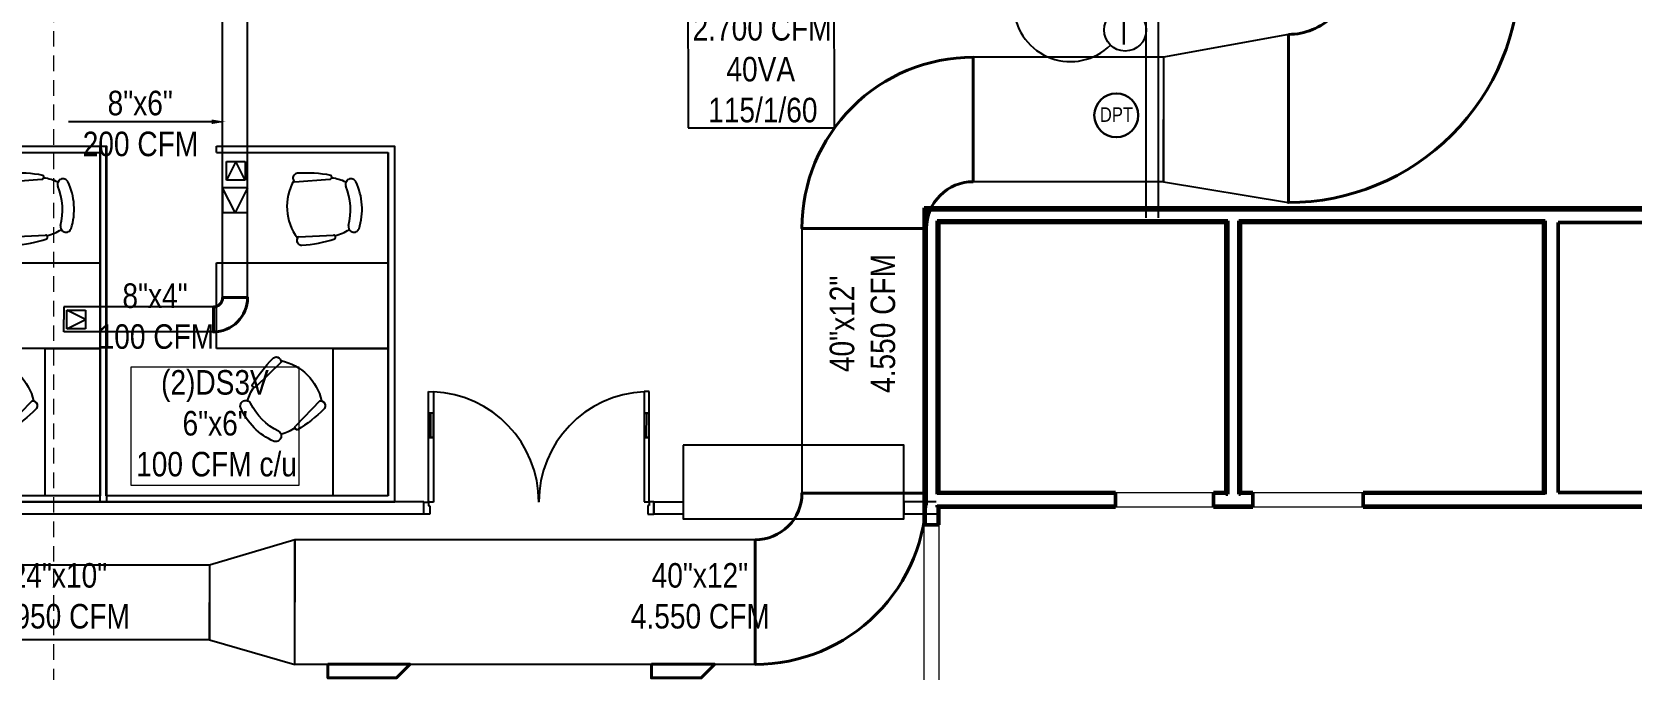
# Model space of a CAD drawing. Header units: inches. Extents: x -3 to 209, y -384 to 20.
# Drawn here: x 138.33 to 151.38, y -176.6 to -171.39 of the extents above; entities that cross this region are included whole.
import ezdxf
from ezdxf import colors
from ezdxf.entities.mleader import LeaderData, LeaderLine
from ezdxf.math import Vec2, Vec3

# ---------------------------------------------------------------- set-up
doc = ezdxf.new("R2010")
doc.units = ezdxf.units.IN
doc.header["$MEASUREMENT"] = 0
for name, pattern in [('Grid Line', [0.022225, 0.0127, -0.003175, 0.003175, -0.003175]), ('Grid Line 1_2_', [0.022225, 0.0127, -0.003175, 0.003175, -0.003175]), ('Hidden', [7.1438, 4.7625, -2.3813]), ('HIDDEN2', [0.1875, 0.125, -0.0625])]:
    doc.linetypes.add(name, pattern=pattern)
for name, color, linetype in [('A-WALL', 253, 'Continuous'), ('BASE PLAN$0$9 July 2012 10F STREAM ECOM$0$FLOOR LAYOUT 14 Oct (x-ref)$0$20F-032408$0$XDOOR', 253, 'Continuous'), ('BASE PLAN$0$FLOOR LAYOUT 14 Oct (x-ref)$0$20F-032408$0$XDOOR', 253, 'Continuous'), ('BASE PLAN$0$NBS-HEAVY', 253, 'Continuous'), ('BASE PLAN$0$NBS-LIGHT', 253, 'Continuous'), ('BASE PLAN$0$NDS-DOORS', 253, 'Continuous'), ('BASE PLAN$0$WALL', 253, 'Continuous'), ('HVAC TEXTO CVV', 2, 'Continuous'), ('HVAC-Accesorios', 1, 'Continuous'), ('HVAC-Equipos', 3, 'Continuous'), ('HVAC-Rejillas', 2, 'HIDDEN2'), ('HVAC-Suministro', 170, 'Continuous'), ('NFF-FURN', 253, 'Continuous'), ('NFF-LIGHT', 253, 'Continuous')]:
    doc.layers.add(name, color=color, linetype=linetype)
for name, color, linetype, lineweight in [('A-WALL-PATT', 253, 'Continuous', 50), ('HVAC -Textos Suministro', 7, 'Continuous', 9), ('HVAC Suministro', 5, 'Continuous', 40), ('S-GRID', 253, 'Continuous', 9), ('TUBO HVAC', 1, 'Continuous', 30)]:
    doc.layers.add(name, color=color, linetype=linetype, lineweight=lineweight)
doc.styles.add('Arial Narrow', font='ARIALN.TTF', dxfattribs={"height": 0.00295})
doc.styles.add('ROMANS', font='romans.shx', dxfattribs={"width": 0.8})
doc.styles.get("Standard").update_dxf_attribs({"font": 'arial.ttf'})

# ---------------------------------------------------------------- blocks, each defined once
blk = doc.blocks.new('DS3')
at = {"linetype": 'ByBlock', "lineweight": -2, "ltscale": 25}
for p, q in [((-0.0127, 0.0127), (0, -0.0127)), ((-0.0127, -0.0127), (-0.0127, 0.0127)), ((-0.0127, 0.0127), (0.0127, 0.0127)), ((0, -0.0127), (0.0127, 0.0127)), ((0.0127, 0.0127), (0.0127, -0.0127)), ((0.0127, -0.0127), (-0.0127, -0.0127))]:
    blk.add_line(p, q, dxfattribs=at)
blk = doc.blocks.new('Termostato 1')
at = {"linetype": 'ByBlock', "lineweight": -2}
blk.add_circle((725.333, -473.718), 0.172, dxfattribs=at)
at = {"linetype": 'ByBlock', "lineweight": -2, "insert": (725.414, -473.651, -2.384), "char_height": 0.2, "width": 2.87595, "attachment_point": 1, "rotation": 270, "style": 'ROMANS'}
blk.add_mtext('T', dxfattribs=at)
blk = doc.blocks.new('*U110')
blk.add_lwpolyline([(-0.286, -0.0566), (-0.286, 0), (0, 0), (0.0566, -0.0566), (-0.286, -0.0566)])
blk = doc.blocks.new('*U111')
blk.add_lwpolyline([(-0.208, -0.0566), (-0.208, 0), (0, 0), (0.0566, -0.0566), (-0.208, -0.0566)])
blk = doc.blocks.new('om 2')
at = {"layer": 'NFF-FURN', "linetype": 'ByBlock', "lineweight": -2, "extrusion": (0, 0, -1)}
for points in [[(1900, -1400), (1900, 0)], [(1200, -450), (1200, 0)], [(1200, 0), (1200, -1400)], [(2177, -238), (2177, -238)], [(2562, -265), (2562, -265)], [(2525, -346), (2525, -346)], [(2203, -325), (2203, -325)], [(2613, -468), (2613, -468)], [(2559, -761), (2581, -476)], [(2112, -733), (2126, -448)], [(2095, -436), (2095, -436)], [(0, -450), (1200, -450)], [(773, -557), (773, -557)], [(773, -557), (568, -756)], [(707, -525), (707, -525)], [(2630, -741), (2630, -741)], [(2559, -761), (2559, -761)], [(2112, -733), (2112, -733)], [(2044, -705), (2044, -705)], [(538, -740), (538, -740)], [(1089, -875), (1089, -875)], [(1089, -875), (889, -1079)], [(526, -895), (526, -895)], [(1120, -942), (1120, -942)], [(444, -932), (444, -932)], [(904, -1109), (904, -1109)], [(754, -1123), (754, -1123)], [(717, -1204), (717, -1204)], [(1200, -1400), (1900, -1400)]]:
    blk.add_lwpolyline(points, dxfattribs=at)
for points in [[(2177, -238, -0.190618), (2562, -265)], [(2177, -238, -0.190618), (2562, -265)], [(2203, -325, -0.260185), (2161, -310, -0.41472), (2165, -246), (2171, -242), (2177, -238)], [(2170, -318), (2165, -314), (2161, -310, -0.41472), (2165, -246), (2171, -242), (2177, -238)], [(2558, -345, -0.084773), (2591, -462)], [(2562, -265), (2568, -269), (2574, -275, -0.415301), (2570, -338), (2564, -342), (2558, -345)], [(2562, -265), (2568, -269), (2574, -275, -0.415301), (2570, -338, -0.275335), (2525, -346)], [(2203, -325, -0.163773), (2525, -346)], [(2120, -434, -0.064311), (2170, -318)], [(2613, -468, -0.062864), (2630, -741)], [(2613, -468, -0.062864), (2630, -741)], [(2591, -462, -0.335448), (2612, -466), (2613, -468)], [(2581, -476), (2582, -470), (2587, -465, -0.415881), (2612, -466), (2613, -468)], [(2095, -436), (2097, -434, -0.415432), (2122, -436), (2125, -442), (2126, -448)], [(2095, -436), (2097, -434, -0.379395), (2120, -434)], [(2044, -705, -0.062793), (2095, -436)], [(2044, -705, -0.062793), (2095, -436)], [(773, -557), (774, -553, 0.414852), (735, -514, 0.197378), (707, -525)], [(773, -545, 0.360765), (735, -514, 0.197378), (707, -525)], [(1102, -876, 0.300719), (773, -545)], [(707, -525, 0.062793), (538, -740)], [(707, -525, 0.062793), (538, -740)], [(2630, -741, -0.198888), (2616, -768, -0.347278), (2568, -771)], [(2630, -741, -0.198158), (2616, -768, -0.414966), (2562, -765), (2559, -761)], [(2568, -771, -0.300719), (2103, -741)], [(2112, -733), (2109, -737, -0.414852), (2054, -733, -0.197378), (2044, -705)], [(2103, -741, -0.360765), (2054, -733, -0.197378), (2044, -705)], [(538, -740), (538, -743, 0.415432), (556, -761), (562, -759), (568, -756)], [(538, -740), (538, -743, 0.379395), (553, -760)], [(553, -760, 0.064311), (499, -875)], [(1120, -942, 0.198158), (1132, -914, 0.414966), (1093, -875), (1089, -875)], [(1120, -942, 0.198888), (1132, -914, 0.347278), (1102, -876)], [(526, -895, 0.163773), (754, -1123)], [(526, -895, 0.260185), (487, -873, 0.41472), (442, -918), (442, -925), (444, -932)], [(499, -875), (493, -874), (487, -873, 0.41472), (442, -918), (442, -925), (444, -932)], [(904, -1109, 0.062864), (1120, -942)], [(904, -1109, 0.062864), (1120, -942)], [(444, -932, 0.190618), (717, -1204)], [(444, -932, 0.190618), (717, -1204)], [(889, -1079), (885, -1085), (884, -1092, 0.415881), (901, -1109), (904, -1109)], [(884, -1096, 0.335448), (901, -1109), (904, -1109)], [(775, -1148, 0.084773), (884, -1096)], [(717, -1204), (724, -1206), (732, -1207, 0.415301), (777, -1162, 0.275335), (754, -1123)], [(717, -1204), (724, -1206), (732, -1207, 0.415301), (777, -1162), (777, -1155), (775, -1148)]]:
    blk.add_lwpolyline(points, format="xyb", dxfattribs=at)
at = {"layer": 'NFF-LIGHT', "linetype": 'ByBlock', "lineweight": -2}
for p, q in [((1, 0), (-2800, 0)), ((-2800, 0), (1, 0)), ((-2800, -1400), (-2800, 0)), ((1, 0), (1, -2300)), ((-2800, -1400), (-2850, -1400)), ((1, -2300), (-2850, -2300))]:
    blk.add_line(p, q, dxfattribs=at)
blk.add_lwpolyline([(-2850, -1400), (-2850, 50), (51, 50), (51, -2350), (-2850, -2350), (-2850, -2300)], dxfattribs=at)
at = {"layer": 'NFF-LIGHT', "linetype": 'ByBlock', "lineweight": -2, "extrusion": (0, 0, -1)}
for points in [[(1900, 0), (1200, 0)], [(1200, 0), (0, 0)], [(0, 0), (0, -450)]]:
    blk.add_lwpolyline(points, dxfattribs=at)
blk = doc.blocks.new('BASE PLAN$0$Z$W@#701B5C3E')
at = {"layer": 'BASE PLAN$0$9 July 2012 10F STREAM ECOM$0$FLOOR LAYOUT 14 Oct (x-ref)$0$20F-032408$0$XDOOR', "linetype": 'ByBlock', "lineweight": -2}
blk.add_line((1700, 110), (1700, 10), dxfattribs=at)
at = {"layer": 'BASE PLAN$0$FLOOR LAYOUT 14 Oct (x-ref)$0$20F-032408$0$XDOOR', "linetype": 'ByBlock', "lineweight": -2}
for p, q in [((-138, 108), (-139, 1008)), ((-139, 1008), (-99, 1008)), ((-99, 1008), (-98, 108)), ((1661, 1010), (1621, 1010)), ((1621, 1010), (1621, 835)), ((1661, 835), (1661, 1010)), ((-99, 833), (-139, 833)), ((-119, 633), (-119, 833)), ((1661, 835), (1621, 835)), ((1661, 835), (1621, 835)), ((1641, 635), (1641, 835)), ((1641, 635), (1641, 835)), ((-99, 633), (-139, 633)), ((1661, 635), (1621, 635)), ((1621, 635), (1622, 110)), ((1661, 635), (1621, 635)), ((1662, 110), (1661, 635)), ((-176, 108), (-138, 108)), ((-176, 8), (-176, 108)), ((-126, 8), (-176, 8)), ((-138, 118), (-138, 78)), ((-98, 108), (-138, 108)), ((-138, 78), (-126, 78)), ((-126, 78), (-126, 8)), ((1622, 110), (1662, 110)), ((1662, 80), (1650, 80)), ((1650, 80), (1650, 10)), ((1650, 10), (1700, 10)), ((1662, 120), (1662, 80)), ((1700, 110), (1662, 110))]:
    blk.add_line(p, q, dxfattribs=at)
for points in [[(-99, 633), (-99, 833), (-139, 833), (-139, 633)], [(1661, 635), (1661, 835), (1621, 835), (1621, 635)]]:
    blk.add_lwpolyline(points, close=True, dxfattribs=at)
for points in [[(1621, 835), (1661, 835)], [(1661, 635), (1621, 635)]]:
    blk.add_lwpolyline(points, dxfattribs=at)
for centre, start, end in [((-138, 108), 0.0513, 87.504), ((1662, 110), 92.5987, 180.0513)]:
    blk.add_arc(centre, 900, start, end, dxfattribs=at)
at = {"layer": 'BASE PLAN$0$WALL', "linetype": 'ByBlock', "lineweight": -2}
blk.add_line((-176, 8), (-176, 108), dxfattribs=at)

msp = doc.modelspace()

# ---------------------------------------------------------------- linework, layer by layer
at = {"layer": 'A-WALL', "lineweight": 50}
for p, q in [((151.894, -172.827), (145.605, -172.827)), ((145.605, -172.827), (145.605, -172.842)), ((145.605, -172.842), (145.605, -175.412)), ((150.67, -172.842), (145.62, -172.842)), ((145.62, -172.842), (145.62, -172.932)), ((145.62, -172.842), (151.909, -172.842)), ((145.62, -175.252), (145.62, -172.842)), ((151.909, -172.842), (150.67, -172.842)), ((145.62, -172.932), (145.62, -175.162)), ((145.71, -172.932), (148.08, -172.932)), ((145.71, -175.162), (145.71, -172.932)), ((148.08, -172.932), (145.71, -172.932)), ((145.71, -172.932), (145.71, -172.947)), ((145.71, -172.947), (145.71, -175.147)), ((145.725, -172.947), (148.065, -172.947)), ((145.725, -175.147), (145.725, -172.947)), ((148.065, -172.947), (148.065, -175.147)), ((148.08, -172.932), (148.08, -175.162)), ((148.08, -172.947), (148.08, -172.932)), ((148.08, -175.162), (148.08, -172.947)), ((148.17, -172.932), (150.67, -172.932)), ((148.17, -175.162), (148.17, -172.932)), ((150.67, -172.932), (148.17, -172.932)), ((148.17, -172.932), (148.17, -172.947)), ((148.17, -172.947), (148.17, -175.162)), ((148.185, -172.947), (150.655, -172.947)), ((148.185, -175.147), (148.185, -172.947)), ((150.655, -172.947), (150.655, -175.147)), ((150.67, -172.932), (150.67, -172.947)), ((150.67, -172.947), (150.67, -172.932)), ((150.67, -172.947), (150.67, -175.147)), ((150.67, -175.147), (150.67, -172.947)), ((150.775, -175.147), (150.775, -172.947)), ((150.775, -172.947), (151.894, -172.947)), ((145.62, -175.162), (145.62, -175.252)), ((145.71, -175.147), (145.71, -175.162)), ((145.71, -175.267), (145.71, -175.252)), ((145.71, -175.252), (145.71, -175.267)), ((147.165, -175.147), (145.725, -175.147)), ((145.725, -175.267), (147.165, -175.267)), ((145.725, -175.412), (145.725, -175.267)), ((147.165, -175.162), (147.165, -175.147)), ((147.165, -175.252), (147.165, -175.162)), ((147.165, -175.267), (147.165, -175.252)), ((148.065, -175.147), (147.965, -175.147)), ((147.965, -175.147), (147.965, -175.162)), ((147.965, -175.162), (147.965, -175.252)), ((147.965, -175.252), (147.965, -175.267)), ((147.965, -175.267), (148.285, -175.267)), ((148.08, -175.162), (148.065, -175.162)), ((148.065, -175.162), (148.08, -175.162)), ((148.185, -175.162), (148.17, -175.162)), ((148.17, -175.162), (148.185, -175.162)), ((148.285, -175.147), (148.185, -175.147)), ((148.285, -175.162), (148.285, -175.147)), ((148.285, -175.252), (148.285, -175.162)), ((148.285, -175.267), (148.285, -175.252)), ((150.655, -175.147), (149.185, -175.147)), ((149.185, -175.147), (149.185, -175.162)), ((149.185, -175.162), (149.185, -175.252)), ((149.185, -175.252), (149.185, -175.267)), ((149.185, -175.267), (151.894, -175.267)), ((150.67, -175.147), (150.67, -175.162)), ((150.67, -175.162), (150.67, -175.147)), ((151.894, -175.147), (150.775, -175.147)), ((145.605, -175.412), (145.62, -175.412)), ((145.62, -175.412), (145.71, -175.412)), ((145.71, -175.412), (145.725, -175.412))]:
    msp.add_line(p, q, dxfattribs=at)
at = {"layer": 'A-WALL', "lineweight": 18}
for p, q in [((145.62, -175.252), (145.62, -175.412)), ((145.62, -175.412), (145.62, -175.252)), ((147.165, -175.162), (145.71, -175.162)), ((145.71, -175.162), (147.165, -175.162)), ((145.71, -175.252), (147.165, -175.252)), ((147.165, -175.252), (145.71, -175.252)), ((145.71, -175.412), (145.71, -175.267)), ((145.71, -175.267), (145.71, -175.412)), ((148.065, -175.162), (147.965, -175.162)), ((147.965, -175.162), (148.065, -175.162)), ((147.965, -175.252), (148.285, -175.252)), ((148.285, -175.252), (147.965, -175.252)), ((148.285, -175.162), (148.185, -175.162)), ((148.185, -175.162), (148.285, -175.162)), ((150.67, -175.162), (149.185, -175.162)), ((149.185, -175.162), (150.67, -175.162)), ((149.185, -175.252), (150.67, -175.252)), ((150.67, -175.252), (149.185, -175.252)), ((150.67, -175.252), (151.894, -175.252)), ((151.894, -175.252), (150.67, -175.252))]:
    msp.add_line(p, q, dxfattribs=at)
at = {"layer": 'A-WALL', "lineweight": 9}
for p, q in [((147.165, -175.147), (147.965, -175.147)), ((147.965, -175.267), (147.165, -175.267)), ((148.285, -175.147), (149.185, -175.147)), ((149.185, -175.267), (148.285, -175.267)), ((145.605, -176.972), (145.605, -175.412)), ((145.725, -175.412), (145.725, -176.972))]:
    msp.add_line(p, q, dxfattribs=at)
at = {"layer": 'A-WALL-PATT', "linetype": 'Continuous', "lineweight": 9}
for p, q in [((145.605, -172.859), (145.62, -172.844)), ((145.605, -172.929), (145.62, -172.914)), ((145.621, -172.842), (145.636, -172.827)), ((145.692, -172.842), (145.707, -172.827)), ((145.762, -172.842), (145.777, -172.827)), ((145.833, -172.842), (145.848, -172.827)), ((145.904, -172.842), (145.919, -172.827)), ((145.975, -172.842), (145.99, -172.827)), ((146.045, -172.842), (146.06, -172.827)), ((146.116, -172.842), (146.131, -172.827)), ((146.187, -172.842), (146.202, -172.827)), ((146.257, -172.842), (146.272, -172.827)), ((146.328, -172.842), (146.343, -172.827)), ((146.399, -172.842), (146.414, -172.827)), ((146.47, -172.842), (146.485, -172.827)), ((146.54, -172.842), (146.555, -172.827)), ((146.611, -172.842), (146.626, -172.827)), ((146.682, -172.842), (146.697, -172.827)), ((146.752, -172.842), (146.767, -172.827)), ((146.823, -172.842), (146.838, -172.827)), ((146.894, -172.842), (146.909, -172.827)), ((146.965, -172.842), (146.98, -172.827)), ((147.035, -172.842), (147.05, -172.827)), ((147.106, -172.842), (147.121, -172.827)), ((147.177, -172.842), (147.192, -172.827)), ((147.247, -172.842), (147.262, -172.827)), ((147.318, -172.842), (147.333, -172.827)), ((147.389, -172.842), (147.404, -172.827)), ((147.46, -172.842), (147.475, -172.827)), ((147.53, -172.842), (147.545, -172.827)), ((147.601, -172.842), (147.616, -172.827)), ((147.672, -172.842), (147.687, -172.827)), ((147.742, -172.842), (147.757, -172.827)), ((147.813, -172.842), (147.828, -172.827)), ((147.884, -172.842), (147.899, -172.827)), ((147.955, -172.842), (147.97, -172.827)), ((148.025, -172.842), (148.04, -172.827)), ((148.096, -172.842), (148.111, -172.827)), ((148.167, -172.842), (148.182, -172.827)), ((148.237, -172.842), (148.252, -172.827)), ((148.308, -172.842), (148.323, -172.827)), ((148.379, -172.842), (148.394, -172.827)), ((148.449, -172.842), (148.464, -172.827)), ((148.52, -172.842), (148.535, -172.827)), ((148.591, -172.842), (148.606, -172.827)), ((148.662, -172.842), (148.677, -172.827)), ((148.732, -172.842), (148.747, -172.827)), ((148.803, -172.842), (148.818, -172.827)), ((148.874, -172.842), (148.889, -172.827)), ((148.944, -172.842), (148.959, -172.827)), ((149.015, -172.842), (149.03, -172.827)), ((149.086, -172.842), (149.101, -172.827)), ((149.157, -172.842), (149.172, -172.827)), ((149.227, -172.842), (149.242, -172.827)), ((149.298, -172.842), (149.313, -172.827)), ((149.369, -172.842), (149.384, -172.827)), ((149.439, -172.842), (149.454, -172.827)), ((149.51, -172.842), (149.525, -172.827)), ((149.581, -172.842), (149.596, -172.827)), ((149.652, -172.842), (149.667, -172.827)), ((149.722, -172.842), (149.737, -172.827)), ((149.793, -172.842), (149.808, -172.827)), ((149.864, -172.842), (149.879, -172.827)), ((149.934, -172.842), (149.949, -172.827)), ((150.005, -172.842), (150.02, -172.827)), ((150.076, -172.842), (150.091, -172.827)), ((150.147, -172.842), (150.162, -172.827)), ((150.217, -172.842), (150.232, -172.827)), ((150.288, -172.842), (150.303, -172.827)), ((150.359, -172.842), (150.374, -172.827)), ((150.429, -172.842), (150.444, -172.827)), ((150.5, -172.842), (150.515, -172.827)), ((150.571, -172.842), (150.586, -172.827)), ((150.642, -172.842), (150.657, -172.827)), ((150.712, -172.842), (150.727, -172.827)), ((150.783, -172.842), (150.798, -172.827)), ((150.854, -172.842), (150.869, -172.827)), ((150.924, -172.842), (150.939, -172.827)), ((150.995, -172.842), (151.01, -172.827)), ((151.066, -172.842), (151.081, -172.827)), ((151.136, -172.842), (151.151, -172.827)), ((151.207, -172.842), (151.222, -172.827)), ((151.278, -172.842), (151.293, -172.827)), ((151.349, -172.842), (151.364, -172.827)), ((145.605, -173), (145.62, -172.985)), ((145.605, -173.071), (145.62, -173.056)), ((145.71, -172.966), (145.725, -172.951)), ((145.71, -173.037), (145.725, -173.022)), ((145.728, -172.947), (145.743, -172.932)), ((145.799, -172.947), (145.814, -172.932)), ((145.87, -172.947), (145.885, -172.932)), ((145.94, -172.947), (145.955, -172.932)), ((146.011, -172.947), (146.026, -172.932)), ((146.082, -172.947), (146.097, -172.932)), ((146.152, -172.947), (146.167, -172.932)), ((146.223, -172.947), (146.238, -172.932)), ((146.294, -172.947), (146.309, -172.932)), ((146.365, -172.947), (146.38, -172.932)), ((146.435, -172.947), (146.45, -172.932)), ((146.506, -172.947), (146.521, -172.932)), ((146.577, -172.947), (146.592, -172.932)), ((146.647, -172.947), (146.662, -172.932)), ((146.718, -172.947), (146.733, -172.932)), ((146.789, -172.947), (146.804, -172.932)), ((146.86, -172.947), (146.875, -172.932)), ((146.93, -172.947), (146.945, -172.932)), ((147.001, -172.947), (147.016, -172.932)), ((147.072, -172.947), (147.087, -172.932)), ((147.142, -172.947), (147.157, -172.932)), ((147.213, -172.947), (147.228, -172.932)), ((147.284, -172.947), (147.299, -172.932)), ((147.355, -172.947), (147.37, -172.932)), ((147.425, -172.947), (147.44, -172.932)), ((147.496, -172.947), (147.511, -172.932)), ((147.567, -172.947), (147.582, -172.932)), ((147.637, -172.947), (147.652, -172.932)), ((147.708, -172.947), (147.723, -172.932)), ((147.779, -172.947), (147.794, -172.932)), ((147.85, -172.947), (147.865, -172.932)), ((147.92, -172.947), (147.935, -172.932)), ((147.991, -172.947), (148.006, -172.932)), ((148.062, -172.947), (148.077, -172.932)), ((148.065, -173.014), (148.08, -172.999)), ((148.17, -172.98), (148.185, -172.965)), ((148.17, -173.051), (148.185, -173.036)), ((148.203, -172.947), (148.218, -172.932)), ((148.274, -172.947), (148.289, -172.932)), ((148.344, -172.947), (148.359, -172.932)), ((148.415, -172.947), (148.43, -172.932)), ((148.486, -172.947), (148.501, -172.932)), ((148.557, -172.947), (148.572, -172.932)), ((148.627, -172.947), (148.642, -172.932)), ((148.698, -172.947), (148.713, -172.932)), ((148.769, -172.947), (148.784, -172.932)), ((148.839, -172.947), (148.854, -172.932)), ((148.91, -172.947), (148.925, -172.932)), ((148.981, -172.947), (148.996, -172.932)), ((149.052, -172.947), (149.067, -172.932)), ((149.122, -172.947), (149.137, -172.932)), ((149.193, -172.947), (149.208, -172.932)), ((149.264, -172.947), (149.279, -172.932)), ((149.334, -172.947), (149.349, -172.932)), ((149.405, -172.947), (149.42, -172.932)), ((149.476, -172.947), (149.491, -172.932)), ((149.547, -172.947), (149.562, -172.932)), ((149.617, -172.947), (149.632, -172.932)), ((149.688, -172.947), (149.703, -172.932)), ((149.759, -172.947), (149.774, -172.932)), ((149.829, -172.947), (149.844, -172.932)), ((149.9, -172.947), (149.915, -172.932)), ((149.971, -172.947), (149.986, -172.932)), ((150.042, -172.947), (150.057, -172.932)), ((150.112, -172.947), (150.127, -172.932)), ((150.183, -172.947), (150.198, -172.932)), ((150.254, -172.947), (150.269, -172.932)), ((150.324, -172.947), (150.339, -172.932)), ((150.395, -172.947), (150.41, -172.932)), ((150.466, -172.947), (150.481, -172.932)), ((150.537, -172.947), (150.552, -172.932)), ((150.607, -172.947), (150.622, -172.932)), ((150.655, -172.97), (150.67, -172.955)), ((150.655, -173.041), (150.67, -173.026)), ((145.605, -173.142), (145.62, -173.127)), ((145.71, -173.107), (145.725, -173.092)), ((145.71, -173.178), (145.725, -173.163)), ((148.065, -173.085), (148.08, -173.07)), ((148.065, -173.156), (148.08, -173.141)), ((148.17, -173.122), (148.185, -173.107)), ((148.17, -173.192), (148.185, -173.177)), ((150.655, -173.112), (150.67, -173.097)), ((150.655, -173.182), (150.67, -173.167)), ((145.605, -173.212), (145.62, -173.197)), ((145.605, -173.283), (145.62, -173.268)), ((145.71, -173.249), (145.725, -173.234)), ((145.71, -173.319), (145.725, -173.304)), ((148.065, -173.227), (148.08, -173.212)), ((148.065, -173.297), (148.08, -173.282)), ((148.17, -173.263), (148.185, -173.248)), ((148.17, -173.334), (148.185, -173.319)), ((150.655, -173.253), (150.67, -173.238)), ((150.655, -173.324), (150.67, -173.309)), ((145.605, -173.354), (145.62, -173.339)), ((145.605, -173.424), (145.62, -173.409)), ((145.71, -173.39), (145.725, -173.375)), ((145.71, -173.461), (145.725, -173.446)), ((148.065, -173.368), (148.08, -173.353)), ((148.065, -173.439), (148.08, -173.424)), ((148.17, -173.404), (148.185, -173.389)), ((150.655, -173.394), (150.67, -173.379)), ((145.605, -173.495), (145.62, -173.48)), ((145.605, -173.566), (145.62, -173.551)), ((145.71, -173.531), (145.725, -173.516)), ((148.065, -173.509), (148.08, -173.494)), ((148.065, -173.58), (148.08, -173.565)), ((148.17, -173.475), (148.185, -173.46)), ((148.17, -173.546), (148.185, -173.531)), ((150.655, -173.465), (150.67, -173.45)), ((150.655, -173.536), (150.67, -173.521)), ((145.605, -173.636), (145.62, -173.621)), ((145.605, -173.707), (145.62, -173.692)), ((145.71, -173.602), (145.725, -173.587)), ((145.71, -173.673), (145.725, -173.658)), ((148.065, -173.651), (148.08, -173.636)), ((148.065, -173.721), (148.08, -173.706)), ((148.17, -173.616), (148.185, -173.601)), ((148.17, -173.687), (148.185, -173.672)), ((150.655, -173.607), (150.67, -173.592)), ((150.655, -173.677), (150.67, -173.662)), ((145.605, -173.778), (145.62, -173.763)), ((145.605, -173.849), (145.62, -173.834)), ((145.71, -173.744), (145.725, -173.729)), ((145.71, -173.814), (145.725, -173.799)), ((148.065, -173.792), (148.08, -173.777)), ((148.17, -173.758), (148.185, -173.743)), ((148.17, -173.829), (148.185, -173.814)), ((150.655, -173.748), (150.67, -173.733)), ((150.655, -173.819), (150.67, -173.804)), ((145.605, -173.919), (145.62, -173.904)), ((145.71, -173.885), (145.725, -173.87)), ((145.71, -173.956), (145.725, -173.941)), ((148.065, -173.863), (148.08, -173.848)), ((148.065, -173.934), (148.08, -173.919)), ((148.17, -173.899), (148.185, -173.884)), ((148.17, -173.97), (148.185, -173.955)), ((150.655, -173.889), (150.67, -173.874)), ((150.655, -173.96), (150.67, -173.945)), ((145.605, -173.99), (145.62, -173.975)), ((145.605, -174.061), (145.62, -174.046)), ((145.71, -174.026), (145.725, -174.011)), ((145.71, -174.097), (145.725, -174.082)), ((148.065, -174.004), (148.08, -173.989)), ((148.065, -174.075), (148.08, -174.06)), ((148.17, -174.041), (148.185, -174.026)), ((148.17, -174.111), (148.185, -174.096)), ((150.655, -174.031), (150.67, -174.016)), ((150.655, -174.102), (150.67, -174.087)), ((145.605, -174.131), (145.62, -174.116)), ((145.605, -174.202), (145.62, -174.187)), ((145.71, -174.168), (145.725, -174.153)), ((145.71, -174.239), (145.725, -174.224)), ((148.065, -174.146), (148.08, -174.131)), ((148.065, -174.216), (148.08, -174.201)), ((148.17, -174.182), (148.185, -174.167)), ((150.655, -174.172), (150.67, -174.157)), ((150.655, -174.243), (150.67, -174.228)), ((145.605, -174.273), (145.62, -174.258)), ((145.605, -174.344), (145.62, -174.329)), ((145.71, -174.309), (145.725, -174.294)), ((148.065, -174.287), (148.08, -174.272)), ((148.065, -174.358), (148.08, -174.343)), ((148.17, -174.253), (148.185, -174.238)), ((148.17, -174.324), (148.185, -174.309)), ((150.655, -174.314), (150.67, -174.299)), ((145.605, -174.414), (145.62, -174.399)), ((145.605, -174.485), (145.62, -174.47)), ((145.71, -174.38), (145.725, -174.365)), ((145.71, -174.451), (145.725, -174.436)), ((148.065, -174.429), (148.08, -174.414)), ((148.065, -174.499), (148.08, -174.484)), ((148.17, -174.394), (148.185, -174.379)), ((148.17, -174.465), (148.185, -174.45)), ((150.655, -174.384), (150.67, -174.369)), ((150.655, -174.455), (150.67, -174.44)), ((145.605, -174.556), (145.62, -174.541)), ((145.605, -174.626), (145.62, -174.611)), ((145.71, -174.521), (145.725, -174.506)), ((145.71, -174.592), (145.725, -174.577)), ((148.065, -174.57), (148.08, -174.555)), ((148.17, -174.536), (148.185, -174.521)), ((148.17, -174.606), (148.185, -174.591)), ((150.655, -174.526), (150.67, -174.511)), ((150.655, -174.597), (150.67, -174.582)), ((145.605, -174.697), (145.62, -174.682)), ((145.605, -174.768), (145.62, -174.753)), ((145.71, -174.663), (145.725, -174.648)), ((145.71, -174.734), (145.725, -174.719)), ((148.065, -174.641), (148.08, -174.626)), ((148.065, -174.711), (148.08, -174.696)), ((148.17, -174.677), (148.185, -174.662)), ((148.17, -174.748), (148.185, -174.733)), ((150.655, -174.667), (150.67, -174.652)), ((150.655, -174.738), (150.67, -174.723)), ((145.605, -174.839), (145.62, -174.824)), ((145.71, -174.804), (145.725, -174.789)), ((145.71, -174.875), (145.725, -174.86)), ((148.065, -174.782), (148.08, -174.767)), ((148.065, -174.853), (148.08, -174.838)), ((148.17, -174.819), (148.185, -174.804)), ((148.17, -174.889), (148.185, -174.874)), ((150.655, -174.809), (150.67, -174.794)), ((150.655, -174.879), (150.67, -174.864)), ((145.605, -174.909), (145.62, -174.894)), ((145.605, -174.98), (145.62, -174.965)), ((145.71, -174.946), (145.725, -174.931)), ((145.71, -175.016), (145.725, -175.001)), ((148.065, -174.924), (148.08, -174.909)), ((148.065, -174.994), (148.08, -174.979)), ((148.17, -174.96), (148.185, -174.945)), ((150.655, -174.95), (150.67, -174.935)), ((150.655, -175.021), (150.67, -175.006)), ((145.605, -175.051), (145.62, -175.036)), ((145.605, -175.121), (145.62, -175.106)), ((145.71, -175.087), (145.725, -175.072)), ((145.72, -175.147), (145.725, -175.143)), ((148.065, -175.065), (148.08, -175.05)), ((148.065, -175.136), (148.08, -175.121)), ((148.17, -175.031), (148.185, -175.016)), ((148.17, -175.101), (148.185, -175.086)), ((150.655, -175.092), (150.67, -175.077)), ((145.605, -175.192), (145.62, -175.177)), ((145.605, -175.263), (145.62, -175.248)), ((145.71, -175.158), (145.72, -175.147)), ((145.741, -175.267), (145.756, -175.252)), ((145.776, -175.162), (145.791, -175.147)), ((145.812, -175.267), (145.827, -175.252)), ((145.846, -175.162), (145.861, -175.147)), ((145.883, -175.267), (145.898, -175.252)), ((145.917, -175.162), (145.932, -175.147)), ((145.954, -175.267), (145.969, -175.252)), ((145.988, -175.162), (146.003, -175.147)), ((146.024, -175.267), (146.039, -175.252)), ((146.059, -175.162), (146.074, -175.147)), ((146.095, -175.267), (146.11, -175.252)), ((146.129, -175.162), (146.144, -175.147)), ((146.166, -175.267), (146.181, -175.252)), ((146.2, -175.162), (146.215, -175.147)), ((146.236, -175.267), (146.251, -175.252)), ((146.271, -175.162), (146.286, -175.147)), ((146.307, -175.267), (146.322, -175.252)), ((146.341, -175.162), (146.356, -175.147)), ((146.378, -175.267), (146.393, -175.252)), ((146.412, -175.162), (146.427, -175.147)), ((146.449, -175.267), (146.464, -175.252)), ((146.483, -175.162), (146.498, -175.147)), ((146.519, -175.267), (146.534, -175.252)), ((146.554, -175.162), (146.569, -175.147)), ((146.59, -175.267), (146.605, -175.252)), ((146.624, -175.162), (146.639, -175.147)), ((146.661, -175.267), (146.676, -175.252)), ((146.695, -175.162), (146.71, -175.147)), ((146.731, -175.267), (146.746, -175.252)), ((146.766, -175.162), (146.781, -175.147)), ((146.802, -175.267), (146.817, -175.252)), ((146.836, -175.162), (146.851, -175.147)), ((146.873, -175.267), (146.888, -175.252)), ((146.907, -175.162), (146.922, -175.147)), ((146.944, -175.267), (146.959, -175.252)), ((146.978, -175.162), (146.993, -175.147)), ((147.014, -175.267), (147.029, -175.252)), ((147.049, -175.162), (147.064, -175.147)), ((147.085, -175.267), (147.1, -175.252)), ((147.119, -175.162), (147.134, -175.147)), ((147.156, -175.267), (147.165, -175.258)), ((147.968, -175.162), (147.983, -175.147)), ((148.004, -175.267), (148.019, -175.252)), ((148.038, -175.162), (148.053, -175.147)), ((148.075, -175.267), (148.09, -175.252)), ((148.146, -175.267), (148.161, -175.252)), ((148.18, -175.162), (148.185, -175.157)), ((148.185, -175.157), (148.195, -175.147)), ((148.216, -175.267), (148.231, -175.252)), ((148.251, -175.162), (148.266, -175.147)), ((149.206, -175.267), (149.221, -175.252)), ((149.241, -175.162), (149.256, -175.147)), ((149.277, -175.267), (149.292, -175.252)), ((149.311, -175.162), (149.326, -175.147)), ((149.348, -175.267), (149.363, -175.252)), ((149.382, -175.162), (149.397, -175.147)), ((149.418, -175.267), (149.433, -175.252)), ((149.453, -175.162), (149.468, -175.147)), ((149.489, -175.267), (149.504, -175.252)), ((149.523, -175.162), (149.538, -175.147)), ((149.56, -175.267), (149.575, -175.252)), ((149.594, -175.162), (149.609, -175.147)), ((149.631, -175.267), (149.646, -175.252)), ((149.665, -175.162), (149.68, -175.147)), ((149.701, -175.267), (149.716, -175.252)), ((149.736, -175.162), (149.751, -175.147)), ((149.772, -175.267), (149.787, -175.252)), ((149.806, -175.162), (149.821, -175.147)), ((149.843, -175.267), (149.858, -175.252)), ((149.877, -175.162), (149.892, -175.147)), ((149.913, -175.267), (149.928, -175.252)), ((149.948, -175.162), (149.963, -175.147)), ((149.984, -175.267), (149.999, -175.252)), ((150.018, -175.162), (150.033, -175.147)), ((150.055, -175.267), (150.07, -175.252)), ((150.089, -175.162), (150.104, -175.147)), ((150.126, -175.267), (150.141, -175.252)), ((150.16, -175.162), (150.175, -175.147)), ((150.196, -175.267), (150.211, -175.252)), ((150.231, -175.162), (150.246, -175.147)), ((150.267, -175.267), (150.282, -175.252)), ((150.301, -175.162), (150.316, -175.147)), ((150.338, -175.267), (150.353, -175.252)), ((150.372, -175.162), (150.387, -175.147)), ((150.408, -175.267), (150.423, -175.252)), ((150.443, -175.162), (150.458, -175.147)), ((150.479, -175.267), (150.494, -175.252)), ((150.513, -175.162), (150.528, -175.147)), ((150.55, -175.267), (150.565, -175.252)), ((150.584, -175.162), (150.599, -175.147)), ((150.621, -175.267), (150.636, -175.252)), ((150.655, -175.162), (150.67, -175.147)), ((150.67, -175.147), (150.67, -175.147)), ((150.691, -175.267), (150.706, -175.252)), ((150.762, -175.267), (150.777, -175.252)), ((150.833, -175.267), (150.848, -175.252)), ((150.903, -175.267), (150.918, -175.252)), ((150.974, -175.267), (150.989, -175.252)), ((151.045, -175.267), (151.06, -175.252)), ((151.115, -175.267), (151.13, -175.252)), ((151.186, -175.267), (151.201, -175.252)), ((151.257, -175.267), (151.272, -175.252)), ((151.328, -175.267), (151.343, -175.252)), ((145.605, -175.334), (145.62, -175.319)), ((145.605, -175.404), (145.62, -175.389)), ((145.71, -175.299), (145.725, -175.284)), ((145.71, -175.37), (145.725, -175.355))]:
    msp.add_line(p, q, dxfattribs=at)
at = {"layer": 'BASE PLAN$0$NBS-HEAVY'}
for p, q in [((147.413, -170.679), (147.413, -172.908)), ((147.513, -170.679), (147.513, -172.908)), ((141.523, -175.225), (136.534, -175.225)), ((145.703, -175.225), (145.438, -175.225)), ((145.438, -175.225), (145.438, -175.325)), ((141.523, -175.325), (136.534, -175.325)), ((145.703, -175.325), (145.438, -175.325))]:
    msp.add_line(p, q, dxfattribs=at)
msp.add_lwpolyline([(143.399, -175.225), (143.638, -175.225), (143.638, -175.325), (143.399, -175.325)], close=True, dxfattribs=at)
at = {"layer": 'BASE PLAN$0$NBS-LIGHT'}
msp.add_lwpolyline([(143.638, -174.763), (143.638, -175.363), (145.438, -175.363), (145.438, -174.763)], close=True, dxfattribs=at)
at = {"layer": 'HVAC -Textos Suministro'}
msp.add_lwpolyline([(140.503, -175.092), (139.137, -175.092), (139.137, -174.124), (140.503, -174.124)], close=True, dxfattribs=at)
at = {"layer": 'HVAC Suministro'}
for points in [[(148.575, -171.412), (148.575, -172.784, 0.414214), (150.461, -170.898), (149.09, -170.898, -0.414214)], [(146.004, -172.614), (146.004, -171.598, 0.414214), (144.607, -172.995), (145.623, -172.995, -0.414214)], [(139.806, -173.635), (139.806, -173.838, 0.414214), (140.085, -173.559), (139.882, -173.559, -0.414214)], [(144.226, -175.534), (144.226, -176.55, 0.414214), (145.623, -175.153), (144.607, -175.153, -0.414214)]]:
    msp.add_lwpolyline(points, format="xyb", close=True, dxfattribs=at)
at = {"layer": 'HVAC TEXTO CVV', "color": 1}
msp.add_lwpolyline([(143.68, -172.175), (144.873, -172.175), (144.87, -170.882), (143.677, -170.882)], close=True, dxfattribs=at)
at = {"layer": 'HVAC-Accesorios', "color": 1, "linetype": 'Hidden'}
msp.add_arc((146.798, -171.169), 0.465, 120.0768, 314.6239, dxfattribs=at)
at = {"layer": 'HVAC-Suministro'}
for p, q in [((139.882, -173.559), (139.882, -170.878)), ((140.085, -173.559), (140.085, -170.878)), ((147.557, -171.598), (146.004, -171.598)), ((146.004, -171.598), (146.004, -172.106)), ((147.557, -171.598), (147.557, -172.106)), ((146.004, -172.614), (146.004, -172.106)), ((147.557, -172.614), (147.557, -172.106)), ((147.557, -172.614), (146.004, -172.614)), ((144.607, -172.995), (145.115, -172.995)), ((144.607, -172.995), (144.607, -175.153)), ((145.623, -172.995), (145.115, -172.995)), ((145.623, -172.995), (145.623, -175.153)), ((139.882, -173.559), (139.983, -173.559)), ((140.085, -173.559), (139.983, -173.559)), ((139.806, -173.635), (138.586, -173.635)), ((138.586, -173.635), (138.586, -173.737)), ((139.806, -173.635), (139.806, -173.737)), ((138.586, -173.839), (138.586, -173.737)), ((139.806, -173.839), (138.586, -173.839)), ((139.806, -173.839), (139.806, -173.737)), ((144.607, -175.153), (145.115, -175.153)), ((145.623, -175.153), (145.115, -175.153)), ((144.226, -175.534), (140.47, -175.534)), ((140.47, -175.534), (140.47, -176.042)), ((144.226, -175.534), (144.226, -176.042)), ((139.774, -175.74), (135.982, -175.741)), ((139.774, -175.74), (139.774, -176.045)), ((139.774, -176.35), (139.774, -176.045)), ((140.47, -176.55), (140.47, -176.042)), ((144.226, -176.55), (144.226, -176.042)), ((139.774, -176.35), (135.983, -176.35)), ((144.226, -176.55), (140.47, -176.55))]:
    msp.add_line(p, q, dxfattribs=at)
for points in [[(148.575, -171.412), (147.557, -171.598), (147.557, -172.614), (148.575, -172.784)], [(140.47, -175.534), (139.774, -175.74), (139.774, -176.35), (140.47, -176.55)]]:
    msp.add_lwpolyline(points, close=True, dxfattribs=at)
msp.add_lwpolyline([(140.085, -172.664), (139.882, -172.664), (139.882, -172.864), (140.085, -172.864), (140.085, -172.664), (139.983, -172.864), (139.882, -172.664)], dxfattribs=at)
at = {"layer": 'S-GRID', "linetype": 'Grid Line 1_2_'}
msp.add_line((138.501, -161.012), (138.501, -208.16), dxfattribs=at)
msp.add_line((138.501, -161.012), (138.501, -208.16), dxfattribs=at)
at = {"layer": 'S-GRID', "linetype": 'Grid Line'}
for p, q in [((138.502, -161.012), (138.502, -208.16)), ((138.501, -162.785), (138.501, -205.178))]:
    msp.add_line(p, q, dxfattribs=at)
at = {"layer": 'TUBO HVAC'}
msp.add_circle((147.171, -172.072), 0.179, dxfattribs=at)

# ---------------------------------------------------------------- block references
at = {"layer": 'BASE PLAN$0$NDS-DOORS', "xscale": 0.0009999999999852297, "yscale": 0.0009999999999852297, "zscale": 0.0009999999999852297, "rotation": 359.9486599837682}
msp.add_blockref('BASE PLAN$0$Z$W@#701B5C3E', (141.699, -175.334), dxfattribs=at)
at = {"layer": 'HVAC Suministro', "xscale": -1.953866694221574, "yscale": 1.953866694221574, "zscale": 1.953866694221574, "rotation": 180}
for name, p in [('*U110', (141.3, -176.66)), ('*U111', (143.786, -176.66))]:
    msp.add_blockref(name, p, dxfattribs=at)
at = {"layer": 'HVAC-Equipos', "rotation": 90.00000000172517}
msp.add_blockref('Termostato 1', (-326.474, -896.709), dxfattribs=at)
at = {"layer": 'HVAC-Rejillas', "xscale": 6, "yscale": 6, "zscale": 9}
for p, rotation in [((139.99, -172.526), 180), ((138.687, -173.737), 90)]:
    msp.add_blockref('DS3', p, dxfattribs=dict(at, rotation=rotation))
at = {"layer": 'NFF-LIGHT', "xscale": 0.0009999999999852297, "yscale": 0.0009999999999852297, "zscale": 0.0009999999999852297, "rotation": 270}
for p in [(138.884, -175.175), (141.233, -175.175)]:
    msp.add_blockref('om 2', p, dxfattribs=at)

# ---------------------------------------------------------------- texts
at = {"layer": 'HVAC -Textos Suministro', "char_height": 0.2, "attachment_point": 1, "style": 'Arial Narrow'}
for s, insert, width in [('\\pi0.75763;8"x6" \\P\\pi0.55443;200 CFM', (138.186, -171.872), 2.02741), ('\\pi0.75763;8"x4" \\P\\pi0.5635;100 CFM', (138.307, -173.443), 2.02741), ('\\pi0.38596;(2)DS3V\\P\\pi0.56085;6"x6"\\P\\pi0.18227;100 CFM c/u', (138.994, -174.15), 1.6348), ('\\pi0.20938;24"x10" \\P\\pi0.048465;1.950 CFM', (137.944, -175.724), 1.18847), ('\\pi0.20747;40"x12" \\P\\pi0.037483;4.550 CFM', (143.174, -175.724), 1.18847)]:
    msp.add_mtext(s, dxfattribs=dict(at, insert=insert, width=width))
at = {"layer": 'HVAC -Textos Suministro', "insert": (144.834, -174.374), "char_height": 0.2, "width": 1.18847, "attachment_point": 1, "rotation": 90, "style": 'Arial Narrow'}
msp.add_mtext('\\pi0.20747;40"x12" \\P\\pi0.037483;4.550 CFM', dxfattribs=at)
at = {"layer": 'HVAC TEXTO CVV', "color": 1, "attachment_point": 1, "style": 'Arial Narrow'}
for s, insert, char_height, width in [('\\pi0.44305;CVV-11 \\P\\pi0.26256;2.700 CFM\\P\\pi0.53821;40VA\\P\\pi0.38937;115/1/60', (143.453, -170.929), 0.2, 1.6348), ('\\pi0.35518;DPT', (146.682, -172.007), 0.11858, 0.96928)]:
    msp.add_mtext(s, dxfattribs=dict(at, insert=insert, char_height=char_height, width=width))

# ---------------------------------------------------------------- leaders
at = {"layer": 'HVAC -Textos Suministro'}
ml = msp.add_multileader_mtext('Standard', dxfattribs=at)
ml.set_content('', color=256)
ml.set_leader_properties()
ml.build(insert=Vec2(0, 0))
ml.multileader.update_dxf_attribs({"dogleg_length": 0.36, "arrow_head_size": 0.113})
ctx = ml.context
ctx.base_point, ctx.char_height, ctx.arrow_head_size, ctx.landing_gap_size, ctx.plane_origin, ctx.plane_x_axis, ctx.plane_y_axis = Vec3(138.625, -172.125), 0.113, 0.113, 0.0564, Vec3(134.329, -171.627), Vec3(-1, 0), Vec3(0, -1)
notes = []
notes.append((ctx, [(1, (1, 1, 0), (138.839, -172.125), (-1, 0), 0.214, [(0, [(139.905, -172.125)], 0, [])])]))
ctx.mtext.insert, ctx.mtext.text_direction, ctx.mtext.rotation, ctx.mtext.flow_direction = Vec3(138.569, -172.182), Vec3(-1, 0), 3.141593, 5
for ctx, leaders in notes:
    for number, flags, end, landing, length, lines in leaders:
        leader = LeaderData()
        leader.index, (leader.has_last_leader_line, leader.has_dogleg_vector, leader.attachment_direction) = number, flags
        leader.last_leader_point, leader.dogleg_vector, leader.dogleg_length = Vec3(end), Vec3(landing), length
        for number, points, colour, breaks in lines:
            line = LeaderLine()
            line.index, line.vertices, line.color, line.breaks = number, Vec3.list(points), colors.encode_raw_color(colour), breaks
            leader.lines.append(line)
        ctx.leaders.append(leader)

doc.saveas('drawing.dxf')
